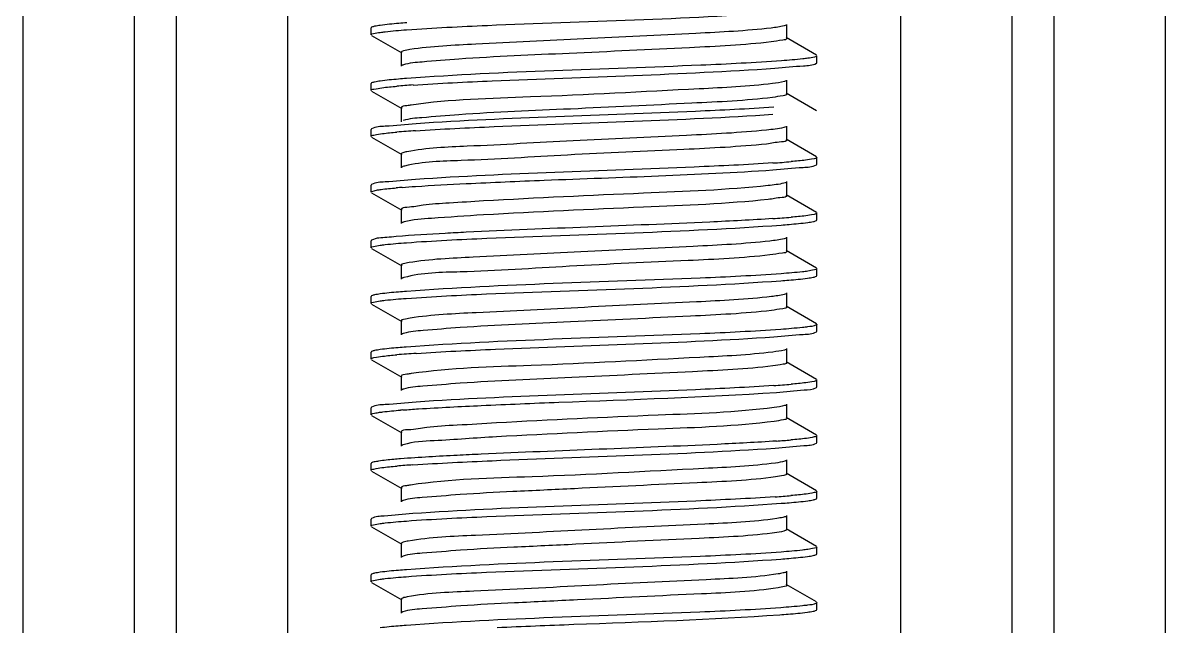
# Model space of a CAD drawing. Extents: x 1382187 to 1725648, y 860327 to 1571294.
# Drawn here: x 1506559.6 to 1507047.8, y 1251604.7 to 1251862.8 of the extents above; entities that cross this region are included whole.
import ezdxf

# ---------------------------------------------------------------- set-up
doc = ezdxf.new("R2010")
doc.units = 0
doc.header["$LTSCALE"] = 1000
doc.header["$MEASUREMENT"] = 0

msp = doc.modelspace()

# ---------------------------------------------------------------- linework, layer by layer
at = {"linetype": 'Continuous'}
for p, q in [((1506559.63, 1253335.18), (1506559.63, 1248594.16)), ((1506607.26, 1253335.18), (1506607.26, 1248594.16)), ((1506625.12, 1253335.18), (1506625.12, 1248594.16)), ((1506672.74, 1253335.18), (1506672.74, 1248594.16)), ((1506934.68, 1253335.18), (1506934.68, 1248594.16)), ((1506982.31, 1253335.18), (1506982.31, 1248594.16)), ((1507000.17, 1253335.18), (1507000.17, 1248594.16)), ((1507047.79, 1253335.18), (1507047.79, 1248594.16)), ((1506708.69, 1251860.89), (1506708.46, 1251860.63)), ((1506708.46, 1251857.66), (1506708.46, 1251860.63)), ((1506708.46, 1251857.66), (1506708.46, 1251860.63)), ((1506886.07, 1251856.17), (1506886.07, 1251862.12)), ((1506708.69, 1251857.4), (1506721.61, 1251849.91)), ((1506898.74, 1251848.99), (1506885.81, 1251856.47)), ((1506721.35, 1251850.21), (1506721.35, 1251844.26)), ((1506898.96, 1251845.75), (1506898.96, 1251848.73)), ((1506898.96, 1251845.75), (1506898.96, 1251848.73)), ((1506898.74, 1251845.49), (1506898.96, 1251845.75)), ((1506708.69, 1251837.08), (1506708.46, 1251836.82)), ((1506708.46, 1251833.84), (1506708.46, 1251836.82)), ((1506708.46, 1251833.84), (1506708.46, 1251836.82)), ((1506886.07, 1251832.36), (1506886.07, 1251838.31)), ((1506708.69, 1251833.58), (1506721.61, 1251826.1)), ((1506898.74, 1251825.17), (1506885.81, 1251832.66)), ((1506721.35, 1251826.4), (1506721.35, 1251820.45)), ((1506708.69, 1251817.45), (1506708.46, 1251817.19)), ((1506708.46, 1251814.21), (1506708.46, 1251817.19)), ((1506708.46, 1251814.21), (1506708.46, 1251817.19)), ((1506886.07, 1251812.72), (1506886.07, 1251818.67)), ((1506708.69, 1251813.95), (1506721.61, 1251806.47)), ((1506898.74, 1251805.54), (1506885.81, 1251813.02)), ((1506721.35, 1251806.77), (1506721.35, 1251800.81)), ((1506898.96, 1251802.3), (1506898.96, 1251805.28)), ((1506898.96, 1251802.3), (1506898.96, 1251805.28)), ((1506898.74, 1251802.04), (1506898.96, 1251802.3)), ((1506886.07, 1251788.91), (1506886.07, 1251794.86)), ((1506708.69, 1251793.63), (1506708.46, 1251793.37)), ((1506708.46, 1251790.4), (1506708.46, 1251793.37)), ((1506708.46, 1251790.4), (1506708.46, 1251793.37)), ((1506708.69, 1251790.13), (1506721.61, 1251782.65)), ((1506898.74, 1251781.73), (1506885.81, 1251789.21)), ((1506721.35, 1251782.95), (1506721.35, 1251777)), ((1506898.96, 1251778.49), (1506898.96, 1251781.47)), ((1506898.96, 1251778.49), (1506898.96, 1251781.47)), ((1506898.74, 1251778.23), (1506898.96, 1251778.49)), ((1506886.07, 1251765.09), (1506886.07, 1251771.05)), ((1506708.69, 1251769.82), (1506708.46, 1251769.56)), ((1506708.46, 1251766.58), (1506708.46, 1251769.56)), ((1506708.46, 1251766.58), (1506708.46, 1251769.56)), ((1506708.69, 1251766.32), (1506721.61, 1251758.84)), ((1506898.74, 1251757.91), (1506885.81, 1251765.4)), ((1506721.35, 1251759.14), (1506721.35, 1251753.19)), ((1506898.96, 1251754.68), (1506898.96, 1251757.65)), ((1506898.96, 1251754.68), (1506898.96, 1251757.65)), ((1506898.74, 1251754.42), (1506898.96, 1251754.68)), ((1506886.07, 1251741.28), (1506886.07, 1251747.24)), ((1506708.69, 1251746.01), (1506708.46, 1251745.75)), ((1506708.46, 1251742.77), (1506708.46, 1251745.75)), ((1506708.46, 1251742.77), (1506708.46, 1251745.75)), ((1506708.69, 1251742.51), (1506721.61, 1251735.03)), ((1506898.74, 1251734.1), (1506885.81, 1251741.58)), ((1506721.35, 1251735.33), (1506721.35, 1251729.38)), ((1506898.96, 1251730.86), (1506898.96, 1251733.84)), ((1506898.96, 1251730.86), (1506898.96, 1251733.84)), ((1506898.74, 1251730.6), (1506898.96, 1251730.86)), ((1506708.69, 1251722.19), (1506708.46, 1251721.93)), ((1506708.46, 1251718.96), (1506708.46, 1251721.93)), ((1506708.46, 1251718.96), (1506708.46, 1251721.93)), ((1506886.07, 1251717.47), (1506886.07, 1251723.42)), ((1506708.69, 1251718.7), (1506721.61, 1251711.21)), ((1506898.74, 1251710.29), (1506885.81, 1251717.77)), ((1506721.35, 1251711.52), (1506721.35, 1251705.56)), ((1506898.74, 1251706.79), (1506898.96, 1251707.05)), ((1506898.96, 1251707.05), (1506898.96, 1251710.03)), ((1506898.96, 1251707.05), (1506898.96, 1251710.03)), ((1506708.69, 1251698.38), (1506708.46, 1251698.12)), ((1506708.46, 1251695.14), (1506708.46, 1251698.12)), ((1506708.46, 1251695.14), (1506708.46, 1251698.12)), ((1506886.07, 1251693.66), (1506886.07, 1251699.61)), ((1506708.69, 1251694.88), (1506721.61, 1251687.4)), ((1506898.74, 1251686.48), (1506885.81, 1251693.96)), ((1506721.35, 1251687.7), (1506721.35, 1251681.75)), ((1506898.74, 1251682.98), (1506898.96, 1251683.24)), ((1506898.96, 1251683.24), (1506898.96, 1251686.21)), ((1506898.96, 1251683.24), (1506898.96, 1251686.21)), ((1506708.69, 1251674.57), (1506708.46, 1251674.31)), ((1506708.46, 1251671.33), (1506708.46, 1251674.31)), ((1506708.46, 1251671.33), (1506708.46, 1251674.31)), ((1506886.07, 1251669.84), (1506886.07, 1251675.8)), ((1506708.69, 1251671.07), (1506721.61, 1251663.59)), ((1506898.74, 1251662.66), (1506885.81, 1251670.15)), ((1506721.35, 1251663.89), (1506721.35, 1251657.94)), ((1506898.74, 1251659.16), (1506898.96, 1251659.43)), ((1506898.96, 1251659.43), (1506898.96, 1251662.4)), ((1506898.96, 1251659.43), (1506898.96, 1251662.4)), ((1506708.69, 1251650.76), (1506708.46, 1251650.5)), ((1506708.46, 1251647.52), (1506708.46, 1251650.5)), ((1506708.46, 1251647.52), (1506708.46, 1251650.5)), ((1506886.07, 1251646.03), (1506886.07, 1251651.98)), ((1506708.69, 1251647.26), (1506721.61, 1251639.78)), ((1506898.74, 1251638.85), (1506885.81, 1251646.33)), ((1506721.35, 1251640.08), (1506721.35, 1251634.12)), ((1506722.09, 1251634.63), (1506721.61, 1251634.43)), ((1506898.74, 1251635.35), (1506898.96, 1251635.61)), ((1506898.96, 1251635.61), (1506898.96, 1251638.59)), ((1506898.96, 1251635.61), (1506898.96, 1251638.59)), ((1506708.69, 1251626.94), (1506708.46, 1251626.68)), ((1506708.46, 1251623.71), (1506708.46, 1251626.68)), ((1506708.46, 1251623.71), (1506708.46, 1251626.68)), ((1506886.07, 1251622.22), (1506886.07, 1251628.17)), ((1506708.69, 1251623.45), (1506721.61, 1251615.96)), ((1506898.74, 1251615.04), (1506885.81, 1251622.52)), ((1506721.35, 1251616.26), (1506721.35, 1251610.31)), ((1506898.96, 1251611.8), (1506898.96, 1251614.78)), ((1506898.96, 1251611.8), (1506898.96, 1251614.78)), ((1506722.04, 1251610.8), (1506721.61, 1251610.61)), ((1506898.74, 1251611.54), (1506898.96, 1251611.8))]:
    msp.add_line(p, q, dxfattribs=at)
for centre, radius, start, end in [((1506753.71, 1251428.81), 408.32, 93.8398, 94.8043), ((1506755.09, 1251391.84), 425.7, 93.7309, 94.7995), ((1506852.56, 1252224.9), 422.95, 273.7477, 274.8005), ((1506744.52, 1251498.38), 294.92, 94.6427, 94.9248), ((1506748.89, 1251444.76), 348.72, 94.4553, 94.6449), ((1506852.51, 1252201.61), 423.47, 273.7437, 274.8009), ((1506755.5, 1251291.35), 430.96, 93.6981, 94.7988), ((1506852.99, 1252124.15), 417.43, 273.7828, 274.8013), ((1506749.76, 1251338.44), 359.83, 94.4275, 94.5797), ((1506854.5, 1252081.34), 398.37, 273.9093, 274.8037), ((1506753.61, 1251267.58), 407.03, 93.8492, 94.8033), ((1506853.8, 1252066.41), 407.29, 273.8479, 274.803)]:
    msp.add_arc(centre, radius, start, end, dxfattribs=at)
for points, knots in [([(1506723.65, 1251859.83), (1506735.13, 1251860.67), (1506788.53, 1251863.27), (1506842, 1251864.32), (1506883.83, 1251867.4)], [0, 0, 0, 0, 0.215407, 1, 1, 1, 1]), ([(1506708.46, 1251857.66), (1506708.46, 1251858.03), (1506710.36, 1251858.35), (1506711.37, 1251858.6), (1506712.34, 1251858.74)], [0, 0, 0, 0, 0.274415, 1, 1, 1, 1]), ([(1506712.38, 1251861.72), (1506711.58, 1251861.61), (1506710.34, 1251861.4), (1506709.08, 1251861.12), (1506708.69, 1251860.89)], [0, 0, 0, 0, 0.643741, 1, 1, 1, 1]), ([(1506712.34, 1251858.74), (1506713.06, 1251858.84), (1506716.82, 1251859.3), (1506720.6, 1251859.6), (1506723.65, 1251859.83)], [0, 0, 0, 0, 0.191381, 1, 1, 1, 1]), ([(1506723.78, 1251862.81), (1506722.61, 1251862.73), (1506718.81, 1251862.43), (1506715, 1251862.09), (1506712.38, 1251861.72)], [0, 0, 0, 0, 0.307276, 1, 1, 1, 1]), ([(1506879.42, 1251860.59), (1506868.74, 1251859.34), (1506842.04, 1251858), (1506799.94, 1251856.04), (1506759.23, 1251853.91), (1506734.34, 1251852.8), (1506725.05, 1251851.36)], [0, 0, 0, 0, 0.208516, 0.518039, 0.81764, 1, 1, 1, 1]), ([(1506885.81, 1251861.82), (1506885.57, 1251861.68), (1506883.46, 1251861.02), (1506881.29, 1251860.81), (1506879.42, 1251860.59)], [0, 0, 0, 0, 0.131982, 1, 1, 1, 1]), ([(1506879.42, 1251854.63), (1506867.84, 1251853.28), (1506839.02, 1251851.94), (1506794.59, 1251849.7), (1506756.41, 1251848.21), (1506732.88, 1251846.22), (1506724.84, 1251845.63), (1506722.24, 1251844.82)], [0, 0, 0, 0, 0.222005, 0.548688, 0.848211, 0.948158, 1, 1, 1, 1]), ([(1506886.07, 1251856.17), (1506886.08, 1251855.55), (1506882.7, 1251855.3), (1506881.08, 1251854.83), (1506879.42, 1251854.63)], [0, 0, 0, 0, 0.268827, 1, 1, 1, 1]), ([(1506725.05, 1251851.36), (1506724.12, 1251851.21), (1506723.13, 1251850.97), (1506721.35, 1251850.58), (1506721.35, 1251850.21)], [0, 0, 0, 0, 0.721013, 1, 1, 1, 1]), ([(1506898.96, 1251848.73), (1506898.96, 1251848.36), (1506897.07, 1251848.04), (1506896.07, 1251847.78), (1506895.1, 1251847.64)], [0, 0, 0, 0, 0.274505, 1, 1, 1, 1]), ([(1506722.24, 1251844.82), (1506722.12, 1251844.78), (1506721.91, 1251844.71), (1506721.7, 1251844.61), (1506721.61, 1251844.56)], [0, 0, 0, 0, 0.563231, 1, 1, 1, 1]), ([(1506883.83, 1251846.56), (1506872.36, 1251845.72), (1506818.96, 1251843.11), (1506765.49, 1251842.06), (1506723.65, 1251838.99)], [0, 0, 0, 0, 0.215206, 1, 1, 1, 1]), ([(1506881.03, 1251843.39), (1506885.13, 1251843.67), (1506890.88, 1251844.46), (1506897.14, 1251844.57), (1506898.74, 1251845.49)], [0, 0, 0, 0, 0.690238, 1, 1, 1, 1]), ([(1506895.1, 1251847.64), (1506894.39, 1251847.54), (1506890.64, 1251847.08), (1506886.87, 1251846.78), (1506883.83, 1251846.56)], [0, 0, 0, 0, 0.191317, 1, 1, 1, 1]), ([(1506723.65, 1251838.99), (1506722.49, 1251838.9), (1506718.71, 1251838.61), (1506714.94, 1251838.27), (1506712.34, 1251837.91)], [0, 0, 0, 0, 0.307434, 1, 1, 1, 1]), ([(1506726.37, 1251836.21), (1506737.65, 1251836.97), (1506789.21, 1251839.46), (1506840.82, 1251840.65), (1506881.03, 1251843.39)], [0, 0, 0, 0, 0.219091, 1, 1, 1, 1]), ([(1506708.46, 1251833.84), (1506708.46, 1251834.27), (1506710.73, 1251834.56), (1506711.88, 1251834.87), (1506713.02, 1251835.02)], [0, 0, 0, 0, 0.271629, 1, 1, 1, 1]), ([(1506712.34, 1251837.91), (1506711.54, 1251837.79), (1506710.32, 1251837.58), (1506709.08, 1251837.3), (1506708.69, 1251837.08)], [0, 0, 0, 0, 0.643277, 1, 1, 1, 1]), ([(1506880.05, 1251836.85), (1506869.63, 1251835.57), (1506835.07, 1251833.92), (1506783.64, 1251831), (1506742.41, 1251830.08), (1506725.56, 1251827.62)], [0, 0, 0, 0, 0.203452, 0.669893, 1, 1, 1, 1]), ([(1506885.81, 1251838.01), (1506885.58, 1251837.87), (1506883.7, 1251837.27), (1506881.74, 1251837.06), (1506880.05, 1251836.85)], [0, 0, 0, 0, 0.134844, 1, 1, 1, 1]), ([(1506880.05, 1251830.9), (1506868.58, 1251829.49), (1506839.73, 1251828.19), (1506795.08, 1251825.89), (1506756.53, 1251824.43), (1506732.81, 1251822.39), (1506724.73, 1251821.83), (1506722.16, 1251820.98)], [0, 0, 0, 0, 0.219023, 0.546829, 0.848448, 0.948708, 1, 1, 1, 1]), ([(1506886.07, 1251832.36), (1506886.08, 1251831.79), (1506883.05, 1251831.5), (1506881.56, 1251831.08), (1506880.05, 1251830.9)], [0, 0, 0, 0, 0.270217, 1, 1, 1, 1]), ([(1506725.56, 1251827.62), (1506724.95, 1251827.53), (1506723.76, 1251827.19), (1506721.35, 1251827.25), (1506721.35, 1251826.4)], [0, 0, 0, 0, 0.421526, 1, 1, 1, 1]), ([(1506880.52, 1251826.69), (1506869.38, 1251825.94), (1506818.44, 1251823.49), (1506767.44, 1251822.26), (1506727.69, 1251819.64)], [0, 0, 0, 0, 0.219007, 1, 1, 1, 1]), ([(1506727.69, 1251819.64), (1506723.29, 1251819.35), (1506717.13, 1251818.49), (1506710.4, 1251818.43), (1506708.69, 1251817.45)], [0, 0, 0, 0, 0.691503, 1, 1, 1, 1]), ([(1506727.39, 1251816.64), (1506738.61, 1251817.39), (1506789.55, 1251819.83), (1506840.54, 1251821.05), (1506880.2, 1251823.7)], [0, 0, 0, 0, 0.220571, 1, 1, 1, 1]), ([(1506708.46, 1251814.21), (1506708.46, 1251814.66), (1506710.88, 1251814.93), (1506712.09, 1251815.27), (1506713.31, 1251815.42)], [0, 0, 0, 0, 0.270691, 1, 1, 1, 1]), ([(1506877.45, 1251816.92), (1506866.07, 1251815.75), (1506838.48, 1251814.34), (1506795.81, 1251812.47), (1506756.07, 1251810.17), (1506732.26, 1251809.3), (1506723.79, 1251807.69)], [0, 0, 0, 0, 0.222949, 0.537937, 0.832059, 1, 1, 1, 1]), ([(1506885.81, 1251818.37), (1506885.51, 1251818.19), (1506882.74, 1251817.42), (1506879.92, 1251817.18), (1506877.45, 1251816.92)], [0, 0, 0, 0, 0.124926, 1, 1, 1, 1]), ([(1506877.45, 1251810.97), (1506865.72, 1251809.76), (1506837.35, 1251808.31), (1506793.77, 1251806.53), (1506754.13, 1251803.86), (1506730.62, 1251803.47), (1506722.78, 1251801.52)], [0, 0, 0, 0, 0.22824, 0.54962, 0.84357, 1, 1, 1, 1]), ([(1506886.07, 1251812.72), (1506886.08, 1251811.94), (1506881.64, 1251811.84), (1506879.6, 1251811.19), (1506877.45, 1251810.97)], [0, 0, 0, 0, 0.265953, 1, 1, 1, 1]), ([(1506723.79, 1251807.69), (1506723.18, 1251807.57), (1506722.47, 1251807.41), (1506721.35, 1251807.02), (1506721.35, 1251806.77)], [0, 0, 0, 0, 0.710384, 1, 1, 1, 1]), ([(1506898.96, 1251805.28), (1506898.96, 1251804.83), (1506896.57, 1251804.55), (1506895.37, 1251804.22), (1506894.16, 1251804.07)], [0, 0, 0, 0, 0.270828, 1, 1, 1, 1]), ([(1506722.78, 1251801.52), (1506722.54, 1251801.46), (1506722.15, 1251801.35), (1506721.76, 1251801.2), (1506721.61, 1251801.12)], [0, 0, 0, 0, 0.588567, 1, 1, 1, 1]), ([(1506880.2, 1251802.86), (1506869.01, 1251802.11), (1506818.07, 1251799.67), (1506767.07, 1251798.44), (1506727.39, 1251795.8)], [0, 0, 0, 0, 0.220044, 1, 1, 1, 1]), ([(1506749.09, 1251794.03), (1506760.21, 1251794.57), (1506803.9, 1251796.47), (1506847.63, 1251797.71), (1506880.16, 1251799.88)], [0, 0, 0, 0, 0.25454, 1, 1, 1, 1]), ([(1506880.16, 1251799.88), (1506884.47, 1251800.17), (1506890.49, 1251801), (1506897.06, 1251801.08), (1506898.74, 1251802.04)], [0, 0, 0, 0, 0.69109, 1, 1, 1, 1]), ([(1506727.39, 1251795.8), (1506723.05, 1251795.51), (1506716.99, 1251794.67), (1506710.37, 1251794.6), (1506708.69, 1251793.63)], [0, 0, 0, 0, 0.691213, 1, 1, 1, 1]), ([(1506708.46, 1251790.4), (1506708.46, 1251790.67), (1506709.75, 1251791.01), (1506710.5, 1251791.19), (1506711.19, 1251791.31)], [0, 0, 0, 0, 0.28203, 1, 1, 1, 1]), ([(1506711.19, 1251791.31), (1506711.7, 1251791.39), (1506714.36, 1251791.78), (1506717.03, 1251792.03), (1506719.2, 1251792.21)], [0, 0, 0, 0, 0.190713, 1, 1, 1, 1]), ([(1506721.8, 1251792.43), (1506723.67, 1251792.57), (1506732.76, 1251793.21), (1506741.86, 1251793.68), (1506749.09, 1251794.03)], [0, 0, 0, 0, 0.205696, 1, 1, 1, 1]), ([(1506878.17, 1251793.19), (1506860.45, 1251791.28), (1506819.81, 1251789.79), (1506779.25, 1251787.87), (1506756.48, 1251786.59)], [0, 0, 0, 0, 0.438605, 1, 1, 1, 1]), ([(1506885.81, 1251794.56), (1506885.53, 1251794.39), (1506883, 1251793.67), (1506880.42, 1251793.43), (1506878.17, 1251793.19)], [0, 0, 0, 0, 0.127252, 1, 1, 1, 1]), ([(1506756.48, 1251786.59), (1506751.59, 1251786.32), (1506743.23, 1251785.71), (1506731.49, 1251785.17), (1506726.09, 1251783.85), (1506721.36, 1251783.8), (1506721.35, 1251782.95)], [0, 0, 0, 0, 0.415, 0.730895, 0.928614, 1, 1, 1, 1]), ([(1506878.17, 1251787.23), (1506860.45, 1251785.33), (1506819.81, 1251783.84), (1506779.25, 1251781.92), (1506756.48, 1251780.64)], [0, 0, 0, 0, 0.438605, 1, 1, 1, 1]), ([(1506886.07, 1251788.91), (1506886.08, 1251788.18), (1506882.03, 1251788.03), (1506880.14, 1251787.45), (1506878.17, 1251787.23)], [0, 0, 0, 0, 0.266804, 1, 1, 1, 1]), ([(1506756.48, 1251780.64), (1506749.07, 1251780.22), (1506737.82, 1251779.33), (1506726.4, 1251778.67), (1506722.61, 1251777.66)], [0, 0, 0, 0, 0.654734, 1, 1, 1, 1]), ([(1506898.96, 1251781.47), (1506898.96, 1251781.02), (1506896.57, 1251780.74), (1506895.37, 1251780.41), (1506894.17, 1251780.26)], [0, 0, 0, 0, 0.270838, 1, 1, 1, 1]), ([(1506722.61, 1251777.66), (1506722.41, 1251777.61), (1506722.07, 1251777.51), (1506721.74, 1251777.38), (1506721.62, 1251777.3)], [0, 0, 0, 0, 0.581773, 1, 1, 1, 1]), ([(1506723.57, 1251768.75), (1506735.02, 1251769.59), (1506788.39, 1251772.19), (1506841.84, 1251773.25), (1506883.67, 1251776.31)], [0, 0, 0, 0, 0.214998, 1, 1, 1, 1]), ([(1506880.16, 1251779.04), (1506871.18, 1251778.44), (1506827.49, 1251776.27), (1506783.78, 1251774.88), (1506749.09, 1251773.2)], [0, 0, 0, 0, 0.205964, 1, 1, 1, 1]), ([(1506883.67, 1251776.31), (1506884.83, 1251776.4), (1506888.63, 1251776.69), (1506892.44, 1251777.03), (1506895.05, 1251777.4)], [0, 0, 0, 0, 0.307332, 1, 1, 1, 1]), ([(1506895.05, 1251777.4), (1506895.85, 1251777.51), (1506897.09, 1251777.73), (1506898.35, 1251778), (1506898.74, 1251778.23)], [0, 0, 0, 0, 0.643619, 1, 1, 1, 1]), ([(1506719.2, 1251771.38), (1506717.85, 1251771.26), (1506714.39, 1251770.79), (1506710.58, 1251770.91), (1506708.69, 1251769.82)], [0, 0, 0, 0, 0.38307, 1, 1, 1, 1]), ([(1506749.09, 1251773.2), (1506746.11, 1251773.05), (1506736.14, 1251772.54), (1506726.17, 1251771.98), (1506719.2, 1251771.38)], [0, 0, 0, 0, 0.299335, 1, 1, 1, 1]), ([(1506885.81, 1251770.75), (1506885.55, 1251770.59), (1506883.26, 1251769.91), (1506880.91, 1251769.68), (1506878.86, 1251769.45)], [0, 0, 0, 0, 0.129757, 1, 1, 1, 1]), ([(1506708.46, 1251766.58), (1506708.46, 1251766.95), (1506710.35, 1251767.27), (1506711.34, 1251767.53), (1506712.31, 1251767.66)], [0, 0, 0, 0, 0.27455, 1, 1, 1, 1]), ([(1506712.31, 1251767.66), (1506713.03, 1251767.77), (1506716.77, 1251768.22), (1506720.53, 1251768.52), (1506723.57, 1251768.75)], [0, 0, 0, 0, 0.19129, 1, 1, 1, 1]), ([(1506878.86, 1251769.45), (1506867.97, 1251768.23), (1506841.01, 1251766.87), (1506798.73, 1251764.93), (1506758.28, 1251762.75), (1506733.71, 1251761.7), (1506724.66, 1251760.22)], [0, 0, 0, 0, 0.212745, 0.523869, 0.821865, 1, 1, 1, 1]), ([(1506878.86, 1251763.5), (1506867.27, 1251762.19), (1506838.69, 1251760.77), (1506794.51, 1251758.99), (1506754.24, 1251756.07), (1506730.25, 1251755.99), (1506722.48, 1251753.82)], [0, 0, 0, 0, 0.223258, 0.547569, 0.845448, 1, 1, 1, 1]), ([(1506886.07, 1251765.09), (1506886.08, 1251764.43), (1506882.4, 1251764.22), (1506880.67, 1251763.7), (1506878.86, 1251763.5)], [0, 0, 0, 0, 0.26783, 1, 1, 1, 1]), ([(1506724.66, 1251760.22), (1506723.82, 1251760.08), (1506722.92, 1251759.87), (1506721.35, 1251759.47), (1506721.35, 1251759.14)], [0, 0, 0, 0, 0.718436, 1, 1, 1, 1]), ([(1506895.05, 1251756.56), (1506894.33, 1251756.46), (1506890.54, 1251756), (1506886.74, 1251755.7), (1506883.67, 1251755.48)], [0, 0, 0, 0, 0.19147, 1, 1, 1, 1]), ([(1506898.96, 1251757.65), (1506898.96, 1251757.28), (1506897.04, 1251756.96), (1506896.03, 1251756.7), (1506895.05, 1251756.56)], [0, 0, 0, 0, 0.274248, 1, 1, 1, 1]), ([(1506722.48, 1251753.82), (1506722.31, 1251753.77), (1506722.01, 1251753.68), (1506721.73, 1251753.56), (1506721.61, 1251753.49)], [0, 0, 0, 0, 0.575828, 1, 1, 1, 1]), ([(1506723.51, 1251744.93), (1506734.94, 1251745.77), (1506788.27, 1251748.38), (1506841.68, 1251749.44), (1506883.5, 1251752.49)], [0, 0, 0, 0, 0.214643, 1, 1, 1, 1]), ([(1506883.67, 1251755.48), (1506872.17, 1251754.63), (1506818.8, 1251752.03), (1506765.36, 1251750.99), (1506723.57, 1251747.91)], [0, 0, 0, 0, 0.215728, 1, 1, 1, 1]), ([(1506883.5, 1251752.49), (1506884.68, 1251752.57), (1506888.52, 1251752.87), (1506892.36, 1251753.21), (1506895.01, 1251753.58)], [0, 0, 0, 0, 0.307278, 1, 1, 1, 1]), ([(1506895.01, 1251753.58), (1506895.82, 1251753.69), (1506897.07, 1251753.91), (1506898.34, 1251754.19), (1506898.74, 1251754.42)], [0, 0, 0, 0, 0.644079, 1, 1, 1, 1]), ([(1506712.31, 1251746.83), (1506711.52, 1251746.72), (1506710.31, 1251746.5), (1506709.07, 1251746.23), (1506708.69, 1251746.01)], [0, 0, 0, 0, 0.642977, 1, 1, 1, 1]), ([(1506723.57, 1251747.91), (1506722.41, 1251747.83), (1506718.66, 1251747.53), (1506714.9, 1251747.19), (1506712.31, 1251746.83)], [0, 0, 0, 0, 0.307533, 1, 1, 1, 1]), ([(1506885.81, 1251746.93), (1506885.57, 1251746.79), (1506883.5, 1251746.15), (1506881.37, 1251745.93), (1506879.52, 1251745.71)], [0, 0, 0, 0, 0.132446, 1, 1, 1, 1]), ([(1506708.46, 1251742.77), (1506708.46, 1251743.14), (1506710.34, 1251743.46), (1506711.33, 1251743.71), (1506712.3, 1251743.85)], [0, 0, 0, 0, 0.274625, 1, 1, 1, 1]), ([(1506712.3, 1251743.85), (1506713.01, 1251743.95), (1506716.74, 1251744.41), (1506720.48, 1251744.71), (1506723.51, 1251744.93)], [0, 0, 0, 0, 0.191275, 1, 1, 1, 1]), ([(1506879.52, 1251745.71), (1506868.89, 1251744.46), (1506842.25, 1251743.13), (1506800.19, 1251741.16), (1506759.42, 1251739.03), (1506734.47, 1251737.92), (1506725.14, 1251736.48)], [0, 0, 0, 0, 0.207666, 0.516866, 0.81679, 1, 1, 1, 1]), ([(1506886.07, 1251741.28), (1506886.08, 1251740.67), (1506882.76, 1251740.42), (1506881.16, 1251739.95), (1506879.52, 1251739.76)], [0, 0, 0, 0, 0.269044, 1, 1, 1, 1]), ([(1506725.14, 1251736.48), (1506724.19, 1251736.34), (1506723.18, 1251736.09), (1506721.35, 1251735.7), (1506721.35, 1251735.33)], [0, 0, 0, 0, 0.721489, 1, 1, 1, 1]), ([(1506879.52, 1251739.76), (1506868.03, 1251738.41), (1506839.36, 1251737.07), (1506795.05, 1251734.84), (1506756.88, 1251733.33), (1506733.2, 1251731.38), (1506725.05, 1251730.76), (1506722.37, 1251729.97)], [0, 0, 0, 0, 0.220439, 0.545965, 0.845865, 0.946757, 1, 1, 1, 1]), ([(1506883.5, 1251731.65), (1506871.98, 1251730.81), (1506818.65, 1251728.21), (1506765.24, 1251727.17), (1506723.51, 1251724.09)], [0, 0, 0, 0, 0.216242, 1, 1, 1, 1]), ([(1506895.01, 1251732.74), (1506894.28, 1251732.64), (1506890.45, 1251732.18), (1506886.6, 1251731.88), (1506883.5, 1251731.65)], [0, 0, 0, 0, 0.191504, 1, 1, 1, 1]), ([(1506898.96, 1251733.84), (1506898.96, 1251733.72), (1506897.55, 1251732.83), (1506896.26, 1251732.92), (1506895.01, 1251732.74)], [0, 0, 0, 0, 0.088885, 1, 1, 1, 1]), ([(1506722.37, 1251729.97), (1506722.22, 1251729.93), (1506721.96, 1251729.84), (1506721.71, 1251729.74), (1506721.61, 1251729.68)], [0, 0, 0, 0, 0.570334, 1, 1, 1, 1]), ([(1506727.7, 1251721.41), (1506738.98, 1251722.15), (1506789.92, 1251724.59), (1506840.93, 1251725.8), (1506880.53, 1251728.47)], [0, 0, 0, 0, 0.221629, 1, 1, 1, 1]), ([(1506880.53, 1251728.47), (1506884.75, 1251728.75), (1506890.65, 1251729.57), (1506897.1, 1251729.66), (1506898.74, 1251730.6)], [0, 0, 0, 0, 0.69073, 1, 1, 1, 1]), ([(1506712.3, 1251723.01), (1506711.51, 1251722.9), (1506710.3, 1251722.69), (1506709.07, 1251722.41), (1506708.69, 1251722.19)], [0, 0, 0, 0, 0.642812, 1, 1, 1, 1]), ([(1506723.51, 1251724.09), (1506722.36, 1251724.01), (1506718.62, 1251723.71), (1506714.87, 1251723.38), (1506712.3, 1251723.01)], [0, 0, 0, 0, 0.307553, 1, 1, 1, 1]), ([(1506880.16, 1251721.98), (1506869.78, 1251720.69), (1506835.27, 1251719.05), (1506783.83, 1251716.13), (1506742.56, 1251715.19), (1506725.65, 1251712.75)], [0, 0, 0, 0, 0.202603, 0.668804, 1, 1, 1, 1]), ([(1506885.81, 1251723.12), (1506885.59, 1251722.99), (1506883.73, 1251722.39), (1506881.81, 1251722.18), (1506880.16, 1251721.98)], [0, 0, 0, 0, 0.135346, 1, 1, 1, 1]), ([(1506708.46, 1251718.96), (1506708.46, 1251719.42), (1506710.91, 1251719.69), (1506712.14, 1251720.02), (1506713.37, 1251720.18)], [0, 0, 0, 0, 0.270507, 1, 1, 1, 1]), ([(1506886.07, 1251717.47), (1506886.08, 1251716.92), (1506883.1, 1251716.62), (1506881.64, 1251716.21), (1506880.16, 1251716.02)], [0, 0, 0, 0, 0.270473, 1, 1, 1, 1]), ([(1506725.65, 1251712.75), (1506725.02, 1251712.66), (1506723.81, 1251712.31), (1506721.35, 1251712.38), (1506721.35, 1251711.52)], [0, 0, 0, 0, 0.421733, 1, 1, 1, 1]), ([(1506880.16, 1251716.02), (1506868.77, 1251714.62), (1506840.06, 1251713.32), (1506795.54, 1251711.03), (1506757, 1251709.54), (1506733.12, 1251707.55), (1506724.94, 1251706.95), (1506722.28, 1251706.13)], [0, 0, 0, 0, 0.21746, 0.544109, 0.846107, 0.947311, 1, 1, 1, 1]), ([(1506880.53, 1251707.63), (1506869.39, 1251706.88), (1506818.45, 1251704.43), (1506767.45, 1251703.2), (1506727.7, 1251700.57)], [0, 0, 0, 0, 0.218973, 1, 1, 1, 1]), ([(1506898.96, 1251710.03), (1506898.96, 1251709.58), (1506896.61, 1251709.3), (1506895.42, 1251708.98), (1506894.23, 1251708.83)], [0, 0, 0, 0, 0.271064, 1, 1, 1, 1]), ([(1506722.28, 1251706.13), (1506722.15, 1251706.09), (1506721.92, 1251706.02), (1506721.7, 1251705.92), (1506721.61, 1251705.86)], [0, 0, 0, 0, 0.565364, 1, 1, 1, 1]), ([(1506755.54, 1251699.09), (1506766.6, 1251699.6), (1506808.64, 1251701.39), (1506850.72, 1251702.59), (1506881.66, 1251704.73)], [0, 0, 0, 0, 0.263095, 1, 1, 1, 1]), ([(1506881.66, 1251704.73), (1506885.61, 1251705), (1506891.16, 1251705.77), (1506897.19, 1251705.9), (1506898.74, 1251706.79)], [0, 0, 0, 0, 0.689563, 1, 1, 1, 1]), ([(1506727.7, 1251700.57), (1506723.3, 1251700.28), (1506717.13, 1251699.43), (1506710.4, 1251699.36), (1506708.69, 1251698.38)], [0, 0, 0, 0, 0.691512, 1, 1, 1, 1]), ([(1506721.99, 1251697.19), (1506724.24, 1251697.36), (1506735.41, 1251698.13), (1506746.6, 1251698.68), (1506755.54, 1251699.09)], [0, 0, 0, 0, 0.201424, 1, 1, 1, 1]), ([(1506880.76, 1251698.24), (1506864.32, 1251696.1), (1506824.63, 1251694.88), (1506785.08, 1251692.87), (1506762.06, 1251691.65)], [0, 0, 0, 0, 0.418207, 1, 1, 1, 1]), ([(1506885.81, 1251699.31), (1506885.61, 1251699.19), (1506883.95, 1251698.63), (1506882.23, 1251698.43), (1506880.76, 1251698.24)], [0, 0, 0, 0, 0.138483, 1, 1, 1, 1]), ([(1506708.46, 1251695.14), (1506708.46, 1251695.46), (1506710, 1251695.8), (1506710.86, 1251696.01), (1506711.67, 1251696.13)], [0, 0, 0, 0, 0.278252, 1, 1, 1, 1]), ([(1506711.67, 1251696.13), (1506712.26, 1251696.22), (1506715.37, 1251696.64), (1506718.5, 1251696.91), (1506721.03, 1251697.11)], [0, 0, 0, 0, 0.191021, 1, 1, 1, 1]), ([(1506886.07, 1251693.66), (1506886.08, 1251693.15), (1506883.43, 1251692.82), (1506882.09, 1251692.46), (1506880.76, 1251692.29)], [0, 0, 0, 0, 0.272138, 1, 1, 1, 1]), ([(1506762.06, 1251691.65), (1506756.44, 1251691.35), (1506746.79, 1251690.66), (1506733.17, 1251690.15), (1506726.95, 1251688.58), (1506721.35, 1251688.68), (1506721.35, 1251687.7)], [0, 0, 0, 0, 0.411949, 0.728681, 0.928197, 1, 1, 1, 1]), ([(1506880.76, 1251692.29), (1506864.32, 1251690.15), (1506824.63, 1251688.93), (1506785.08, 1251686.92), (1506762.06, 1251685.69)], [0, 0, 0, 0, 0.418207, 1, 1, 1, 1]), ([(1506762.06, 1251685.69), (1506753.16, 1251685.22), (1506739.97, 1251684.04), (1506726.42, 1251683.65), (1506722.21, 1251682.3)], [0, 0, 0, 0, 0.668187, 1, 1, 1, 1]), ([(1506881.66, 1251683.89), (1506873.25, 1251683.31), (1506831.22, 1251681.17), (1506789.16, 1251679.8), (1506755.54, 1251678.25)], [0, 0, 0, 0, 0.200271, 1, 1, 1, 1]), ([(1506881.13, 1251680.88), (1506885.2, 1251681.16), (1506890.92, 1251681.95), (1506897.15, 1251682.06), (1506898.74, 1251682.98)], [0, 0, 0, 0, 0.690138, 1, 1, 1, 1]), ([(1506898.96, 1251686.21), (1506898.96, 1251685.8), (1506896.77, 1251685.5), (1506895.65, 1251685.2), (1506894.54, 1251685.05)], [0, 0, 0, 0, 0.272105, 1, 1, 1, 1]), ([(1506755.54, 1251678.25), (1506752.12, 1251678.09), (1506740.61, 1251677.54), (1506729.11, 1251676.92), (1506721.03, 1251676.28)], [0, 0, 0, 0, 0.296988, 1, 1, 1, 1]), ([(1506722.21, 1251682.3), (1506722.09, 1251682.26), (1506721.89, 1251682.19), (1506721.69, 1251682.1), (1506721.61, 1251682.05)], [0, 0, 0, 0, 0.560801, 1, 1, 1, 1]), ([(1506726.29, 1251673.69), (1506737.57, 1251674.46), (1506789.19, 1251676.95), (1506840.87, 1251678.13), (1506881.13, 1251680.88)], [0, 0, 0, 0, 0.218971, 1, 1, 1, 1]), ([(1506711.67, 1251675.29), (1506711.02, 1251675.19), (1506710.02, 1251675.01), (1506709.01, 1251674.76), (1506708.69, 1251674.57)], [0, 0, 0, 0, 0.635229, 1, 1, 1, 1]), ([(1506721.03, 1251676.28), (1506720.07, 1251676.2), (1506716.94, 1251675.93), (1506713.81, 1251675.63), (1506711.67, 1251675.29)], [0, 0, 0, 0, 0.308017, 1, 1, 1, 1]), ([(1506881.33, 1251674.5), (1506871.18, 1251673.11), (1506836.4, 1251671.55), (1506784.48, 1251668.45), (1506742.45, 1251667.66), (1506725.28, 1251665.07)], [0, 0, 0, 0, 0.196527, 0.666696, 1, 1, 1, 1]), ([(1506885.81, 1251675.5), (1506885.62, 1251675.39), (1506884.16, 1251674.87), (1506882.63, 1251674.68), (1506881.33, 1251674.5)], [0, 0, 0, 0, 0.141904, 1, 1, 1, 1]), ([(1506708.46, 1251671.33), (1506708.46, 1251671.76), (1506710.73, 1251672.05), (1506711.88, 1251672.36), (1506713.03, 1251672.51)], [0, 0, 0, 0, 0.271637, 1, 1, 1, 1]), ([(1506881.33, 1251668.55), (1506870.21, 1251667.02), (1506841.48, 1251665.79), (1506804.07, 1251663.91), (1506770.35, 1251662.31), (1506748.61, 1251661.25), (1506733.05, 1251659.88), (1506724.76, 1251659.33), (1506722.14, 1251658.46)], [0, 0, 0, 0, 0.211039, 0.539644, 0.704709, 0.845991, 0.948071, 1, 1, 1, 1]), ([(1506886.07, 1251669.84), (1506886.07, 1251669.39), (1506883.73, 1251669.03), (1506882.52, 1251668.71), (1506881.33, 1251668.55)], [0, 0, 0, 0, 0.274084, 1, 1, 1, 1]), ([(1506725.28, 1251665.07), (1506724.71, 1251664.98), (1506723.59, 1251664.66), (1506721.35, 1251664.69), (1506721.35, 1251663.89)], [0, 0, 0, 0, 0.420596, 1, 1, 1, 1]), ([(1506722.14, 1251658.46), (1506722.04, 1251658.43), (1506721.86, 1251658.36), (1506721.69, 1251658.28), (1506721.61, 1251658.24)], [0, 0, 0, 0, 0.556813, 1, 1, 1, 1]), ([(1506881.13, 1251660.04), (1506869.84, 1251659.27), (1506818.22, 1251656.79), (1506766.55, 1251655.6), (1506726.29, 1251652.85)], [0, 0, 0, 0, 0.219019, 1, 1, 1, 1]), ([(1506883.67, 1251657.25), (1506884.84, 1251657.33), (1506888.64, 1251657.63), (1506892.44, 1251657.97), (1506895.05, 1251658.34)], [0, 0, 0, 0, 0.307335, 1, 1, 1, 1]), ([(1506898.96, 1251662.4), (1506898.96, 1251661.97), (1506896.69, 1251661.68), (1506895.54, 1251661.37), (1506894.39, 1251661.22)], [0, 0, 0, 0, 0.271601, 1, 1, 1, 1]), ([(1506895.05, 1251658.34), (1506895.86, 1251658.45), (1506897.09, 1251658.66), (1506898.35, 1251658.94), (1506898.74, 1251659.16)], [0, 0, 0, 0, 0.643606, 1, 1, 1, 1]), ([(1506723.57, 1251649.68), (1506735.03, 1251650.53), (1506788.4, 1251653.13), (1506841.84, 1251654.19), (1506883.67, 1251657.25)], [0, 0, 0, 0, 0.215007, 1, 1, 1, 1]), ([(1506708.46, 1251647.52), (1506708.46, 1251647.89), (1506710.35, 1251648.21), (1506711.34, 1251648.46), (1506712.31, 1251648.6)], [0, 0, 0, 0, 0.274548, 1, 1, 1, 1]), ([(1506726.29, 1251652.85), (1506722.21, 1251652.57), (1506716.5, 1251651.78), (1506710.28, 1251651.67), (1506708.69, 1251650.76)], [0, 0, 0, 0, 0.690145, 1, 1, 1, 1]), ([(1506712.31, 1251648.6), (1506713.03, 1251648.7), (1506716.77, 1251649.16), (1506720.53, 1251649.46), (1506723.57, 1251649.68)], [0, 0, 0, 0, 0.19129, 1, 1, 1, 1]), ([(1506881.87, 1251650.77), (1506871.67, 1251649.28), (1506844.83, 1251648.1), (1506801.88, 1251645.99), (1506759.68, 1251643.71), (1506733.79, 1251642.73), (1506724.34, 1251641.1)], [0, 0, 0, 0, 0.195916, 0.50941, 0.817674, 1, 1, 1, 1]), ([(1506885.81, 1251651.68), (1506885.39, 1251651.44), (1506884.04, 1251651.13), (1506882.72, 1251650.89), (1506881.87, 1251650.77)], [0, 0, 0, 0, 0.359626, 1, 1, 1, 1]), ([(1506881.87, 1251644.81), (1506870.9, 1251643.21), (1506842.18, 1251642.05), (1506804.71, 1251640.12), (1506770.7, 1251638.51), (1506748.73, 1251637.46), (1506733.04, 1251636.05), (1506724.7, 1251635.53), (1506722.09, 1251634.63)], [0, 0, 0, 0, 0.207622, 0.537088, 0.703334, 0.845682, 0.948308, 1, 1, 1, 1]), ([(1506886.07, 1251646.03), (1506886.07, 1251645.9), (1506884.61, 1251644.92), (1506883.2, 1251645.01), (1506881.87, 1251644.81)], [0, 0, 0, 0, 0.090979, 1, 1, 1, 1]), ([(1506724.34, 1251641.1), (1506723.59, 1251640.97), (1506722.76, 1251640.78), (1506721.35, 1251640.38), (1506721.35, 1251640.08)], [0, 0, 0, 0, 0.716188, 1, 1, 1, 1]), ([(1506883.67, 1251636.41), (1506872.18, 1251635.57), (1506818.81, 1251632.97), (1506765.36, 1251631.92), (1506723.57, 1251628.85)], [0, 0, 0, 0, 0.215715, 1, 1, 1, 1]), ([(1506883.5, 1251633.42), (1506884.68, 1251633.51), (1506888.52, 1251633.81), (1506892.37, 1251634.15), (1506895.01, 1251634.52)], [0, 0, 0, 0, 0.307279, 1, 1, 1, 1]), ([(1506895.05, 1251637.5), (1506894.33, 1251637.4), (1506890.54, 1251636.94), (1506886.74, 1251636.64), (1506883.67, 1251636.41)], [0, 0, 0, 0, 0.191467, 1, 1, 1, 1]), ([(1506895.01, 1251634.52), (1506895.82, 1251634.63), (1506897.07, 1251634.85), (1506898.34, 1251635.13), (1506898.74, 1251635.35)], [0, 0, 0, 0, 0.644063, 1, 1, 1, 1]), ([(1506898.96, 1251638.59), (1506898.96, 1251638.21), (1506897.04, 1251637.9), (1506896.03, 1251637.64), (1506895.05, 1251637.5)], [0, 0, 0, 0, 0.274254, 1, 1, 1, 1]), ([(1506723.51, 1251625.87), (1506734.94, 1251626.71), (1506788.28, 1251629.31), (1506841.68, 1251630.38), (1506883.5, 1251633.42)], [0, 0, 0, 0, 0.214657, 1, 1, 1, 1]), ([(1506708.46, 1251623.71), (1506708.46, 1251624.07), (1506710.34, 1251624.39), (1506711.33, 1251624.65), (1506712.3, 1251624.79)], [0, 0, 0, 0, 0.274622, 1, 1, 1, 1]), ([(1506712.31, 1251627.76), (1506711.52, 1251627.65), (1506710.31, 1251627.44), (1506709.07, 1251627.16), (1506708.69, 1251626.94)], [0, 0, 0, 0, 0.642982, 1, 1, 1, 1]), ([(1506712.3, 1251624.79), (1506713.01, 1251624.89), (1506716.74, 1251625.34), (1506720.48, 1251625.64), (1506723.51, 1251625.87)], [0, 0, 0, 0, 0.191276, 1, 1, 1, 1]), ([(1506723.57, 1251628.85), (1506722.41, 1251628.76), (1506718.66, 1251628.47), (1506714.9, 1251628.13), (1506712.31, 1251627.76)], [0, 0, 0, 0, 0.307532, 1, 1, 1, 1]), ([(1506882.37, 1251627.03), (1506872.24, 1251625.46), (1506845.21, 1251624.34), (1506801.86, 1251622.18), (1506759.31, 1251619.82), (1506733.25, 1251618.95), (1506723.9, 1251617.21)], [0, 0, 0, 0, 0.193768, 0.50974, 0.82028, 1, 1, 1, 1]), ([(1506885.81, 1251627.87), (1506885.44, 1251627.65), (1506884.27, 1251627.36), (1506883.11, 1251627.15), (1506882.37, 1251627.03)], [0, 0, 0, 0, 0.365017, 1, 1, 1, 1]), ([(1506882.37, 1251621.08), (1506871.57, 1251619.4), (1506842.88, 1251618.31), (1506805.37, 1251616.33), (1506771.08, 1251614.72), (1506748.87, 1251613.66), (1506733.06, 1251612.23), (1506724.64, 1251611.73), (1506722.04, 1251610.8)], [0, 0, 0, 0, 0.20408, 0.534343, 0.70178, 0.845233, 0.948467, 1, 1, 1, 1]), ([(1506886.07, 1251622.22), (1506886.07, 1251621.85), (1506884.29, 1251621.46), (1506883.3, 1251621.22), (1506882.37, 1251621.08)], [0, 0, 0, 0, 0.278995, 1, 1, 1, 1]), ([(1506723.9, 1251617.21), (1506723.26, 1251617.09), (1506722.53, 1251616.92), (1506721.35, 1251616.53), (1506721.35, 1251616.26)], [0, 0, 0, 0, 0.712168, 1, 1, 1, 1]), ([(1506898.96, 1251614.78), (1506898.96, 1251614.65), (1506897.55, 1251613.77), (1506896.26, 1251613.86), (1506895.01, 1251613.68)], [0, 0, 0, 0, 0.088893, 1, 1, 1, 1]), ([(1506883.5, 1251612.59), (1506871.99, 1251611.75), (1506818.66, 1251609.15), (1506765.25, 1251608.11), (1506723.51, 1251605.03)], [0, 0, 0, 0, 0.216223, 1, 1, 1, 1]), ([(1506762.3, 1251604.14), (1506773.21, 1251604.62), (1506813.48, 1251606.31), (1506853.78, 1251607.47), (1506883.08, 1251609.58)], [0, 0, 0, 0, 0.271117, 1, 1, 1, 1]), ([(1506883.08, 1251609.58), (1506884.29, 1251609.67), (1506888.23, 1251609.97), (1506892.18, 1251610.31), (1506894.89, 1251610.69)], [0, 0, 0, 0, 0.307137, 1, 1, 1, 1]), ([(1506895.01, 1251613.68), (1506894.28, 1251613.58), (1506890.45, 1251613.12), (1506886.61, 1251612.81), (1506883.5, 1251612.59)], [0, 0, 0, 0, 0.191504, 1, 1, 1, 1]), ([(1506894.89, 1251610.69), (1506895.74, 1251610.8), (1506897.02, 1251611.02), (1506898.33, 1251611.31), (1506898.74, 1251611.54)], [0, 0, 0, 0, 0.645207, 1, 1, 1, 1]), ([(1506723.51, 1251605.03), (1506722.36, 1251604.94), (1506718.62, 1251604.65), (1506714.87, 1251604.31), (1506712.3, 1251603.95)], [0, 0, 0, 0, 0.307553, 1, 1, 1, 1])]:
    msp.add_open_spline(points, degree=3, knots=knots, dxfattribs=at)
for points in [[(1506713.02, 1251835.02), (1506715.18, 1251835.3), (1506717.35, 1251835.5), (1506719.52, 1251835.69)], [(1506713.31, 1251815.42), (1506715.36, 1251815.68), (1506717.41, 1251815.87), (1506719.47, 1251816.05)], [(1506894.16, 1251804.07), (1506892.1, 1251803.81), (1506890.02, 1251803.62), (1506887.95, 1251803.44)], [(1506894.17, 1251780.26), (1506892.1, 1251780), (1506890.03, 1251779.8), (1506887.96, 1251779.63)], [(1506713.37, 1251720.18), (1506715.39, 1251720.43), (1506717.42, 1251720.62), (1506719.45, 1251720.8)], [(1506894.23, 1251708.83), (1506892.14, 1251708.56), (1506890.04, 1251708.36), (1506887.93, 1251708.19)], [(1506894.54, 1251685.05), (1506892.32, 1251684.76), (1506890.09, 1251684.56), (1506887.86, 1251684.37)], [(1506713.03, 1251672.51), (1506715.19, 1251672.79), (1506717.36, 1251672.99), (1506719.53, 1251673.18)], [(1506894.39, 1251661.22), (1506892.23, 1251660.94), (1506890.06, 1251660.74), (1506887.9, 1251660.56)]]:
    msp.add_open_spline(points, degree=3, dxfattribs=at)

doc.saveas('drawing.dxf')
